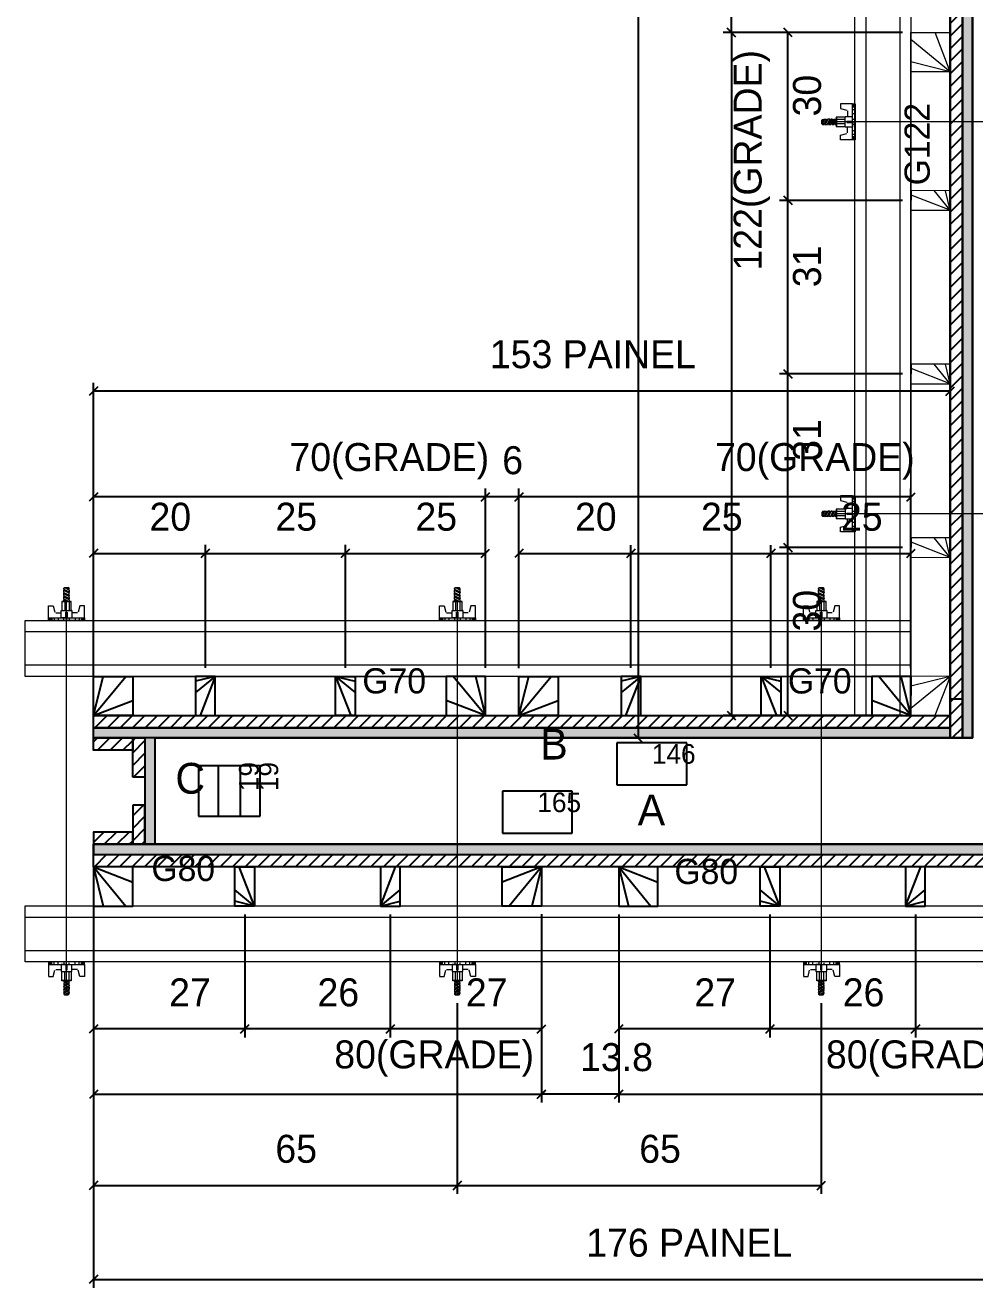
# Model space of a CAD drawing. Header units: metres. Extents: x 3966 to 8034, y 3880 to 4612.
# Drawn here: x 3965.6 to 4304.7, y 3880.3 to 4331.3 of the extents above; entities that cross this region are included whole.
import ezdxf

# ---------------------------------------------------------------- set-up
doc = ezdxf.new("R2010")
doc.units = ezdxf.units.M
for name, color, linetype in [('CHAPA', 7, 'Continuous'), ('CONCRETO', 7, 'Continuous'), ('COTA', 7, 'Continuous'), ('Hachura', 7, 'Continuous'), ('Madeira', 7, 'Continuous'), ('MEIO_PONT', 7, 'Continuous'), ('Perfil Metálico', 7, 'Continuous'), ('SARRAFO', 7, 'Continuous'), ('TEXTO_GERAL', 7, 'Continuous')]:
    doc.layers.add(name, color=color, linetype=linetype)

msp = doc.modelspace()

# ---------------------------------------------------------------- hatches: boundary and pattern name
at = {"layer": 'Hachura'}
h = msp.add_hatch(dxfattribs=at)
h.set_pattern_fill('ANSI31')
h.paths.add_polyline_path([(4295.94, 4496.66), (4300.34, 4496.66), (4300.34, 4076.66), (4295.94, 4076.66), (4295.94, 4496.66)])
h = msp.add_hatch(color=7, dxfattribs=at)
h.dxf.hatch_style = 1
h.paths.add_polyline_path([(4300.34, 4496.66), (4303.94, 4496.66), (4303.94, 4076.66), (4300.34, 4076.66), (4300.34, 4496.66)])
h = msp.add_hatch(dxfattribs=at)
h.set_pattern_fill('ANSI31')
h.paths.add_polyline_path([(4295.94, 4080.26), (4295.94, 4084.66), (3989.94, 4084.66), (3989.94, 4080.26), (4295.94, 4080.26)])
h = msp.add_hatch(color=7, dxfattribs=at)
h.dxf.hatch_style = 1
h.paths.add_polyline_path([(4295.94, 4076.66), (3989.94, 4076.66), (3989.94, 4080.26), (4295.94, 4080.26), (4295.94, 4076.66)])
h = msp.add_hatch(dxfattribs=at)
h.set_pattern_fill('ANSI31')
h.paths.add_polyline_path([(4003.94, 4072.26), (4003.94, 4076.66), (3989.94, 4076.66), (3989.94, 4072.26), (4003.94, 4072.26)])
h = msp.add_hatch(dxfattribs=at)
h.set_pattern_fill('ANSI31')
h.paths.add_polyline_path([(4008.34, 4076.66), (4003.94, 4076.66), (4003.94, 4062.66), (4008.34, 4062.66), (4008.34, 4076.66)])
h = msp.add_hatch(color=7, dxfattribs=at)
h.dxf.hatch_style = 1
h.paths.add_polyline_path([(4008.34, 4038.66), (4011.94, 4038.66), (4011.94, 4076.66), (4008.34, 4076.66), (4008.34, 4038.66)])
h = msp.add_hatch(dxfattribs=at)
h.set_pattern_fill('ANSI31')
h.paths.add_polyline_path([(4008.34, 4038.66), (4003.94, 4038.66), (4003.94, 4052.66), (4008.34, 4052.66), (4008.34, 4038.66)])
h = msp.add_hatch(dxfattribs=at)
h.set_pattern_fill('ANSI31')
h.paths.add_polyline_path([(4003.94, 4043.06), (4003.94, 4038.66), (3989.94, 4038.66), (3989.94, 4043.06), (4003.94, 4043.06)])
h = msp.add_hatch(color=7, dxfattribs=at)
h.dxf.hatch_style = 1
h.paths.add_polyline_path([(4341.94, 4038.66), (3989.94, 4038.66), (3989.94, 4035.06), (4341.94, 4035.06), (4341.94, 4038.66)])
h = msp.add_hatch(dxfattribs=at)
h.set_pattern_fill('ANSI31')
h.paths.add_polyline_path([(4341.94, 4035.06), (4341.94, 4030.66), (3989.94, 4030.66), (3989.94, 4035.06), (4341.94, 4035.06)])

# ---------------------------------------------------------------- linework, layer by layer
at = {"layer": 'CHAPA', "color": 1, "lineweight": 25}
for points in [[(4303.94, 4496.66), (4303.94, 4076.66), (4300.34, 4076.66), (4300.34, 4496.66)], [(4295.94, 4076.66), (3989.94, 4076.66), (3989.94, 4080.26), (4295.94, 4080.26)], [(4008.34, 4038.66), (4011.94, 4038.66), (4011.94, 4076.66), (4008.34, 4076.66)], [(4341.94, 4038.66), (3989.94, 4038.66), (3989.94, 4035.06), (4341.94, 4035.06)]]:
    msp.add_lwpolyline(points, close=True, dxfattribs=at)
at = {"layer": 'CONCRETO', "color": 2, "lineweight": 25}
msp.add_lwpolyline([(4011.94, 4038.66), (4011.94, 4076.66), (4303.94, 4076.66), (4303.94, 4474.66), (4341.94, 4474.66), (4341.94, 4038.66)], close=True, dxfattribs=at)
at = {"layer": 'COTA', "color": 241, "lineweight": 25}
for p, q in [((4184.46, 4496.66), (4184.46, 4076.66)), ((4217.81, 4328.67), (4217.81, 4336.68)), ((4278.96, 4328.67), (4214.81, 4328.67)), ((4278.94, 4328.67), (4214.81, 4328.67)), ((4217.81, 4328.67), (4217.81, 4084.68)), ((4278.94, 4328.67), (4235.01, 4328.67)), ((4238.01, 4268.68), (4238.01, 4328.67)), ((4278.94, 4268.68), (4235.01, 4268.68)), ((4278.94, 4268.68), (4235.01, 4268.68)), ((4238.01, 4206.68), (4238.01, 4268.68)), ((3989.94, 4079.66), (3989.94, 4203.53)), ((4278.94, 4206.68), (4235.01, 4206.68)), ((4278.94, 4206.68), (4235.01, 4206.68)), ((4238.01, 4144.68), (4238.01, 4206.68)), ((4295.94, 4079.66), (4295.94, 4203.53)), ((4295.94, 4200.53), (3989.94, 4200.53)), ((3989.94, 4101.63), (3989.94, 4165.78)), ((4129.94, 4162.78), (3989.94, 4162.78)), ((4129.94, 4101.66), (4129.94, 4165.78)), ((4129.94, 4101.66), (4129.94, 4165.77)), ((4141.93, 4162.77), (4129.94, 4162.77)), ((4141.93, 4101.62), (4141.93, 4165.77)), ((4141.93, 4101.65), (4141.93, 4165.77)), ((4281.93, 4162.77), (4141.93, 4162.77)), ((4281.93, 4101.64), (4281.93, 4165.77)), ((3989.94, 4101.66), (3989.94, 4145.59)), ((4029.94, 4101.66), (4029.94, 4145.59)), ((4029.94, 4101.66), (4029.94, 4145.59)), ((4079.94, 4101.66), (4079.94, 4145.59)), ((4079.94, 4101.66), (4079.94, 4145.59)), ((4129.94, 4101.66), (4129.94, 4145.59)), ((4141.93, 4101.65), (4141.93, 4145.57)), ((4181.93, 4101.65), (4181.93, 4145.57)), ((4181.93, 4101.65), (4181.93, 4145.57)), ((4231.93, 4101.65), (4231.93, 4145.57)), ((4231.93, 4101.65), (4231.93, 4145.57)), ((4278.94, 4144.68), (4235.01, 4144.68)), ((4278.94, 4144.68), (4235.01, 4144.68)), ((4238.01, 4084.68), (4238.01, 4144.68)), ((4281.93, 4101.64), (4281.93, 4145.57)), ((3989.94, 4142.59), (4029.94, 4142.59)), ((4029.94, 4142.59), (4079.94, 4142.59)), ((4079.94, 4142.59), (4129.94, 4142.59)), ((4141.93, 4142.57), (4181.93, 4142.57)), ((4181.93, 4142.57), (4231.93, 4142.57)), ((4231.93, 4142.57), (4281.93, 4142.57)), ((4278.93, 4084.68), (4214.81, 4084.68)), ((4278.93, 4084.68), (4235.01, 4084.68)), ((4292.94, 4076.66), (4181.46, 4076.66)), ((3989.94, 4027.62), (3989.94, 3880.26)), ((3989.94, 4027.62), (3989.94, 3913.79)), ((3989.96, 4013.62), (3989.96, 3969.69)), ((3989.97, 4013.62), (3989.97, 3946.39)), ((4043.96, 4013.62), (4043.96, 3969.69)), ((4043.96, 4013.62), (4043.96, 3969.69)), ((4095.96, 4013.62), (4095.96, 3969.69)), ((4095.96, 4013.62), (4095.96, 3969.69)), ((4149.94, 4013.66), (4149.94, 3946.39)), ((4149.96, 4013.62), (4149.96, 3969.69)), ((4149.96, 4013.62), (4149.96, 3946.39)), ((4177.54, 4013.62), (4177.54, 3946.39)), ((4177.56, 4013.62), (4177.56, 3969.69)), ((4177.57, 4013.62), (4177.57, 3946.39)), ((4231.56, 4013.62), (4231.56, 3969.69)), ((4231.56, 4013.62), (4231.56, 3969.69)), ((4283.56, 4013.62), (4283.56, 3969.69)), ((4283.56, 4013.62), (4283.56, 3969.69)), ((4119.88, 3981.86), (4119.88, 3913.79)), ((4119.88, 3981.86), (4119.88, 3913.79)), ((4249.88, 3981.86), (4249.88, 3913.79)), ((4043.96, 3972.69), (3989.96, 3972.69)), ((4095.96, 3972.69), (4043.96, 3972.69)), ((4149.96, 3972.69), (4095.96, 3972.69)), ((4231.56, 3972.69), (4177.56, 3972.69)), ((4283.56, 3972.69), (4231.56, 3972.69)), ((4337.56, 3972.69), (4283.56, 3972.69)), ((3989.97, 3949.39), (4149.96, 3949.39)), ((4177.54, 3949.39), (4149.94, 3949.39)), ((4177.57, 3949.39), (4337.56, 3949.39)), ((3989.94, 3916.79), (4119.88, 3916.79)), ((4119.88, 3916.79), (4249.88, 3916.79)), ((3989.94, 3883.26), (4341.94, 3883.26))]:
    msp.add_line(p, q, dxfattribs=at)
at = {"layer": 'COTA', "color": 0, "lineweight": 25}
for p, q in [((4219.31, 4327.17), (4216.31, 4330.17)), ((4216.31, 4330.17), (4219.31, 4327.17)), ((4239.51, 4327.17), (4236.51, 4330.17)), ((4239.51, 4267.18), (4236.51, 4270.18)), ((4236.51, 4270.18), (4239.51, 4267.18)), ((4239.51, 4205.18), (4236.51, 4208.18)), ((4236.51, 4208.18), (4239.51, 4205.18)), ((3991.44, 4202.03), (3988.44, 4199.03)), ((4294.44, 4199.03), (4297.44, 4202.03)), ((3991.44, 4164.28), (3988.44, 4161.28)), ((4128.44, 4161.28), (4131.44, 4164.28)), ((4131.44, 4164.27), (4128.44, 4161.27)), ((4143.43, 4164.27), (4140.43, 4161.27)), ((4140.43, 4161.27), (4143.43, 4164.27)), ((4280.43, 4161.27), (4283.43, 4164.27)), ((4239.51, 4143.18), (4236.51, 4146.18)), ((4236.51, 4146.18), (4239.51, 4143.18)), ((3991.44, 4144.09), (3988.44, 4141.09)), ((4028.44, 4141.09), (4031.44, 4144.09)), ((4031.44, 4144.09), (4028.44, 4141.09)), ((4078.44, 4141.09), (4081.44, 4144.09)), ((4081.44, 4144.09), (4078.44, 4141.09)), ((4128.44, 4141.09), (4131.44, 4144.09)), ((4143.43, 4144.07), (4140.43, 4141.07)), ((4180.43, 4141.07), (4183.43, 4144.07)), ((4183.43, 4144.07), (4180.43, 4141.07)), ((4230.43, 4141.07), (4233.43, 4144.07)), ((4233.43, 4144.07), (4230.43, 4141.07)), ((4280.43, 4141.07), (4283.43, 4144.07)), ((4216.31, 4086.18), (4219.31, 4083.18)), ((4236.51, 4086.18), (4239.51, 4083.18)), ((4182.96, 4078.16), (4185.96, 4075.16)), ((3991.46, 3974.19), (3988.46, 3971.19)), ((4045.46, 3974.19), (4042.46, 3971.19)), ((4042.46, 3971.19), (4045.46, 3974.19)), ((4097.46, 3974.19), (4094.46, 3971.19)), ((4094.46, 3971.19), (4097.46, 3974.19)), ((4148.46, 3971.19), (4151.46, 3974.19)), ((4179.06, 3974.19), (4176.06, 3971.19)), ((4233.06, 3974.19), (4230.06, 3971.19)), ((4230.06, 3971.19), (4233.06, 3974.19)), ((4285.06, 3974.19), (4282.06, 3971.19)), ((4282.06, 3971.19), (4285.06, 3974.19)), ((3991.47, 3950.89), (3988.47, 3947.89)), ((4151.44, 3950.89), (4148.44, 3947.89)), ((4148.46, 3947.89), (4151.46, 3950.89)), ((4176.04, 3947.89), (4179.04, 3950.89)), ((4179.07, 3950.89), (4176.07, 3947.89)), ((3991.44, 3918.29), (3988.44, 3915.29)), ((4118.38, 3915.29), (4121.38, 3918.29)), ((4121.38, 3918.29), (4118.38, 3915.29)), ((4248.38, 3915.29), (4251.38, 3918.29)), ((3991.44, 3884.76), (3988.44, 3881.76))]:
    msp.add_line(p, q, dxfattribs=at)
at = {"layer": 'COTA', "color": 180, "lineweight": 25}
for p, q in [((4201.9, 4074.96), (4176.9, 4074.96)), ((4176.9, 4074.96), (4176.9, 4059.96)), ((4201.9, 4059.96), (4201.9, 4074.96)), ((4042.43, 4066.66), (4027.43, 4066.66)), ((4027.43, 4066.66), (4027.43, 4048.66)), ((4049.43, 4066.66), (4034.43, 4066.66)), ((4034.43, 4066.66), (4034.43, 4048.66)), ((4042.43, 4048.66), (4042.43, 4066.66)), ((4049.43, 4048.66), (4049.43, 4066.66)), ((4176.9, 4059.96), (4201.9, 4059.96)), ((4160.98, 4057.66), (4135.98, 4057.66)), ((4135.98, 4057.66), (4135.98, 4042.66)), ((4160.98, 4042.66), (4160.98, 4057.66)), ((4027.43, 4048.66), (4042.43, 4048.66)), ((4034.43, 4048.66), (4049.43, 4048.66)), ((4135.98, 4042.66), (4160.98, 4042.66))]:
    msp.add_line(p, q, dxfattribs=at)
at = {"layer": 'Hachura', "color": 0, "lineweight": 9}
for p, q in [((4261.05, 4303.2), (4256.79, 4303.2)), ((4256.79, 4303.2), (4256.79, 4301.53)), ((4261.03, 4303.07), (4261.96, 4303.07)), ((4261.03, 4302.85), (4261.96, 4302.85)), ((4261.03, 4302.52), (4261.96, 4302.52)), ((4261.05, 4290.3), (4261.05, 4303.2)), ((4261.05, 4303.2), (4261.95, 4303.2)), ((4261.95, 4303.2), (4261.95, 4290.31)), ((4255.24, 4298.43), (4255.24, 4295.08)), ((4258.47, 4298.43), (4255.24, 4298.43)), ((4255.31, 4298.43), (4255.31, 4295.08)), ((4256.79, 4301.53), (4259, 4300.94)), ((4258.47, 4294.82), (4258.47, 4298.69)), ((4258.47, 4298.69), (4261.05, 4298.69)), ((4258.47, 4298.69), (4258.47, 4298.43)), ((4258.47, 4298.69), (4258.47, 4298.43)), ((4259.24, 4300.63), (4259.24, 4298.68)), ((4261.03, 4302.05), (4261.96, 4302.05)), ((4261.03, 4301.21), (4261.96, 4301.21)), ((4261.03, 4299.78), (4261.95, 4299.78)), ((4261.95, 4302.25), (4261.95, 4294.44)), ((4250.47, 4297.65), (4250.15, 4297.33)), ((4250.15, 4296.04), (4250.15, 4297.33)), ((4250.47, 4295.72), (4250.15, 4296.04)), ((4250.47, 4297.14), (4250.81, 4297.81)), ((4251.04, 4297.76), (4250.47, 4296.62)), ((4250.47, 4297.4), (4250.6, 4297.66)), ((4251.12, 4297.66), (4250.47, 4296.37)), ((4250.47, 4297.65), (4250.47, 4295.72)), ((4250.79, 4295.72), (4250.47, 4295.72)), ((4250.79, 4295.72), (4251.76, 4297.66)), ((4250.79, 4295.72), (4251.76, 4297.66)), ((4250.89, 4295.65), (4251.97, 4297.81)), ((4251.12, 4297.66), (4251.76, 4297.66)), ((4252.2, 4297.76), (4251.13, 4295.62)), ((4252.28, 4297.66), (4251.31, 4295.72)), ((4251.95, 4295.72), (4251.31, 4295.72)), ((4251.95, 4295.72), (4252.92, 4297.66)), ((4252.05, 4295.65), (4253.13, 4297.81)), ((4252.92, 4297.66), (4252.28, 4297.66)), ((4253.36, 4297.76), (4252.29, 4295.62)), ((4253.44, 4297.66), (4252.47, 4295.72)), ((4253.12, 4295.72), (4252.47, 4295.72)), ((4252.68, 4295.72), (4252.47, 4295.72)), ((4253.12, 4295.72), (4254.08, 4297.66)), ((4253.21, 4295.65), (4254.29, 4297.81)), ((4253.65, 4297.66), (4253.44, 4297.66)), ((4254.52, 4297.76), (4253.45, 4295.62)), ((4254.6, 4297.66), (4253.63, 4295.72)), ((4254.28, 4295.72), (4253.63, 4295.72)), ((4253.65, 4297.66), (4254.08, 4297.66)), ((4254.28, 4295.72), (4255.24, 4297.66)), ((4254.6, 4297.66), (4255.24, 4297.66)), ((4255.24, 4296.88), (4254.61, 4295.62)), ((4255.24, 4296.62), (4254.79, 4295.72)), ((4255.24, 4295.72), (4254.79, 4295.72)), ((4255.24, 4297.66), (4258.47, 4297.66)), ((4255.24, 4296.11), (4258.47, 4296.11)), ((4255.24, 4295.08), (4258.47, 4295.08)), ((4261.05, 4294.82), (4258.47, 4294.82)), ((4259.05, 4296.96), (4261.05, 4296.96)), ((4261.05, 4296.44), (4259.05, 4296.44)), ((4259.24, 4292.87), (4259.24, 4294.82)), ((4261.03, 4293.71), (4261.96, 4293.71)), ((4261.05, 4296.75), (4261.05, 4294.82)), ((4261.05, 4296.75), (4261.95, 4296.75)), ((4261.05, 4295.46), (4261.05, 4296.11)), ((4261.05, 4290.3), (4261.05, 4295.46)), ((4261.37, 4295.79), (4261.16, 4295.79)), ((4261.17, 4297.73), (4261.61, 4297.73)), ((4261.8, 4295.79), (4261.37, 4295.79)), ((4256.79, 4291.98), (4259, 4292.56)), ((4256.79, 4290.3), (4256.79, 4291.98)), ((4261.95, 4290.31), (4256.81, 4290.31)), ((4261.03, 4292.3), (4261.96, 4292.3)), ((4261.03, 4291.46), (4261.96, 4291.46)), ((4261.03, 4290.99), (4261.96, 4290.99)), ((4261.03, 4290.66), (4261.96, 4290.66)), ((4261.03, 4290.45), (4261.96, 4290.45)), ((4261.07, 4163.2), (4256.82, 4163.2)), ((4256.82, 4163.2), (4256.82, 4161.53)), ((4261.06, 4163.07), (4261.98, 4163.07)), ((4261.06, 4162.85), (4261.98, 4162.85)), ((4261.07, 4150.3), (4261.07, 4163.2)), ((4261.07, 4163.2), (4261.98, 4163.2)), ((4261.98, 4163.2), (4261.98, 4150.31)), ((4255.27, 4158.43), (4255.27, 4155.08)), ((4258.5, 4158.43), (4255.27, 4158.43)), ((4255.34, 4158.43), (4255.34, 4155.08)), ((4256.82, 4161.53), (4259.03, 4160.94)), ((4258.5, 4154.82), (4258.5, 4158.69)), ((4258.5, 4158.69), (4261.07, 4158.69)), ((4258.5, 4158.69), (4258.5, 4158.43)), ((4258.5, 4158.69), (4258.5, 4158.43)), ((4259.27, 4160.63), (4259.27, 4158.68)), ((4261.06, 4162.52), (4261.98, 4162.52)), ((4261.06, 4162.05), (4261.98, 4162.05)), ((4261.06, 4161.21), (4261.98, 4161.21)), ((4261.06, 4159.78), (4261.98, 4159.78)), ((4261.98, 4162.25), (4261.98, 4154.44)), ((4250.5, 4157.65), (4250.18, 4157.33)), ((4250.18, 4156.04), (4250.18, 4157.33)), ((4250.5, 4155.72), (4250.18, 4156.04)), ((4250.5, 4157.14), (4250.84, 4157.81)), ((4251.06, 4157.76), (4250.5, 4156.62)), ((4250.5, 4157.4), (4250.63, 4157.66)), ((4251.14, 4157.66), (4250.5, 4156.37)), ((4250.5, 4157.65), (4250.5, 4155.72)), ((4250.82, 4155.72), (4250.5, 4155.72)), ((4250.82, 4155.72), (4251.79, 4157.66)), ((4250.82, 4155.72), (4251.79, 4157.66)), ((4250.91, 4155.65), (4252, 4157.81)), ((4251.14, 4157.66), (4251.79, 4157.66)), ((4252.22, 4157.76), (4251.15, 4155.62)), ((4252.3, 4157.66), (4251.34, 4155.72)), ((4251.98, 4155.72), (4251.34, 4155.72)), ((4251.98, 4155.72), (4252.95, 4157.66)), ((4252.07, 4155.65), (4253.16, 4157.81)), ((4252.95, 4157.66), (4252.3, 4157.66)), ((4253.39, 4157.76), (4252.32, 4155.62)), ((4253.46, 4157.66), (4252.5, 4155.72)), ((4253.14, 4155.72), (4252.5, 4155.72)), ((4252.71, 4155.72), (4252.5, 4155.72)), ((4253.14, 4155.72), (4254.11, 4157.66)), ((4253.23, 4155.65), (4254.32, 4157.81)), ((4253.68, 4157.66), (4253.46, 4157.66)), ((4254.55, 4157.76), (4253.48, 4155.62)), ((4254.63, 4157.66), (4253.66, 4155.72)), ((4254.3, 4155.72), (4253.66, 4155.72)), ((4253.68, 4157.66), (4254.11, 4157.66)), ((4254.3, 4155.72), (4255.27, 4157.66)), ((4254.63, 4157.66), (4255.27, 4157.66)), ((4255.27, 4156.88), (4254.64, 4155.62)), ((4255.27, 4156.62), (4254.82, 4155.72)), ((4255.27, 4155.72), (4254.82, 4155.72)), ((4255.27, 4157.66), (4258.5, 4157.66)), ((4255.27, 4156.11), (4258.5, 4156.11)), ((4255.27, 4155.08), (4258.5, 4155.08)), ((4261.07, 4154.82), (4258.5, 4154.82)), ((4259.08, 4156.96), (4261.07, 4156.96)), ((4261.07, 4156.44), (4259.08, 4156.44)), ((4259.27, 4152.87), (4259.27, 4154.82)), ((4261.06, 4153.71), (4261.98, 4153.71)), ((4261.07, 4156.75), (4261.07, 4154.82)), ((4261.07, 4156.75), (4261.98, 4156.75)), ((4261.07, 4155.46), (4261.07, 4156.11)), ((4261.07, 4150.3), (4261.07, 4155.46)), ((4261.39, 4155.79), (4261.18, 4155.79)), ((4261.2, 4157.73), (4261.63, 4157.73)), ((4261.83, 4155.79), (4261.39, 4155.79)), ((4256.82, 4151.98), (4259.03, 4152.56)), ((4256.82, 4150.3), (4256.82, 4151.98)), ((4261.98, 4150.31), (4256.84, 4150.31)), ((4261.06, 4152.3), (4261.98, 4152.3)), ((4261.06, 4151.46), (4261.98, 4151.46)), ((4261.06, 4150.99), (4261.98, 4150.99)), ((4261.06, 4150.66), (4261.98, 4150.66)), ((4261.06, 4150.45), (4261.98, 4150.45)), ((3981.34, 4128.41), (3979.2, 4129.49)), ((3981.34, 4127.25), (3979.2, 4128.32)), ((3981.34, 4126.09), (3979.2, 4127.16)), ((3979.24, 4129.73), (3981.4, 4128.64)), ((3979.24, 4128.57), (3981.4, 4127.48)), ((3979.24, 4127.4), (3981.4, 4126.32)), ((3979.31, 4130.14), (3979.63, 4130.46)), ((3979.31, 4129.82), (3979.31, 4130.14)), ((3981.24, 4130.14), (3979.31, 4130.14)), ((3979.31, 4129.82), (3981.24, 4128.85)), ((3979.31, 4129.82), (3981.24, 4128.85)), ((3979.31, 4128.66), (3979.31, 4129.3)), ((3981.24, 4128.34), (3979.31, 4129.3)), ((3979.31, 4128.66), (3981.24, 4127.69)), ((3979.31, 4127.5), (3979.31, 4128.14)), ((3981.24, 4127.17), (3979.31, 4128.14)), ((3979.31, 4127.93), (3979.31, 4128.14)), ((3979.31, 4127.5), (3981.24, 4126.53)), ((3979.31, 4126.34), (3979.31, 4126.98)), ((3981.24, 4126.01), (3979.31, 4126.98)), ((3979.63, 4130.46), (3980.92, 4130.46)), ((3981.24, 4129.5), (3979.95, 4130.14)), ((3981.34, 4129.58), (3980.21, 4130.14)), ((3980.73, 4130.14), (3981.4, 4129.8)), ((3981.24, 4130.14), (3980.92, 4130.46)), ((3980.98, 4130.14), (3981.24, 4130.01)), ((3981.24, 4129.5), (3981.24, 4128.85)), ((3981.24, 4127.69), (3981.24, 4128.34)), ((3981.24, 4126.96), (3981.24, 4127.17)), ((3981.24, 4126.96), (3981.24, 4126.53)), ((4120.94, 4128.41), (4118.8, 4129.49)), ((4120.94, 4127.25), (4118.8, 4128.32)), ((4120.94, 4126.09), (4118.8, 4127.16)), ((4118.83, 4129.73), (4121, 4128.64)), ((4118.83, 4128.57), (4121, 4127.48)), ((4118.83, 4127.4), (4121, 4126.32)), ((4118.91, 4130.14), (4119.23, 4130.46)), ((4118.91, 4129.82), (4118.91, 4130.14)), ((4120.84, 4130.14), (4118.91, 4130.14)), ((4118.91, 4129.82), (4120.84, 4128.85)), ((4118.91, 4129.82), (4120.84, 4128.85)), ((4118.91, 4128.66), (4118.91, 4129.3)), ((4120.84, 4128.34), (4118.91, 4129.3)), ((4118.91, 4128.66), (4120.84, 4127.69)), ((4118.91, 4127.5), (4118.91, 4128.14)), ((4120.84, 4127.17), (4118.91, 4128.14)), ((4118.91, 4127.93), (4118.91, 4128.14)), ((4118.91, 4127.5), (4120.84, 4126.53)), ((4118.91, 4126.34), (4118.91, 4126.98)), ((4120.84, 4126.01), (4118.91, 4126.98)), ((4119.23, 4130.46), (4120.52, 4130.46)), ((4120.84, 4129.5), (4119.55, 4130.14)), ((4120.94, 4129.58), (4119.81, 4130.14)), ((4120.33, 4130.14), (4121, 4129.8)), ((4120.84, 4130.14), (4120.52, 4130.46)), ((4120.58, 4130.14), (4120.84, 4130.01)), ((4120.84, 4129.5), (4120.84, 4128.85)), ((4120.84, 4127.69), (4120.84, 4128.34)), ((4120.84, 4126.96), (4120.84, 4127.17)), ((4120.84, 4126.96), (4120.84, 4126.53)), ((4250.94, 4128.41), (4248.8, 4129.49)), ((4250.94, 4127.25), (4248.8, 4128.32)), ((4250.94, 4126.09), (4248.8, 4127.16)), ((4248.83, 4129.73), (4251, 4128.64)), ((4248.83, 4128.57), (4251, 4127.48)), ((4248.83, 4127.4), (4251, 4126.32)), ((4248.91, 4130.14), (4249.23, 4130.46)), ((4248.91, 4129.82), (4248.91, 4130.14)), ((4250.84, 4130.14), (4248.91, 4130.14)), ((4248.91, 4129.82), (4250.84, 4128.85)), ((4248.91, 4129.82), (4250.84, 4128.85)), ((4248.91, 4128.66), (4248.91, 4129.3)), ((4250.84, 4128.34), (4248.91, 4129.3)), ((4248.91, 4128.66), (4250.84, 4127.69)), ((4248.91, 4127.5), (4248.91, 4128.14)), ((4250.84, 4127.17), (4248.91, 4128.14)), ((4248.91, 4127.93), (4248.91, 4128.14)), ((4248.91, 4127.5), (4250.84, 4126.53)), ((4248.91, 4126.34), (4248.91, 4126.98)), ((4250.84, 4126.01), (4248.91, 4126.98)), ((4249.23, 4130.46), (4250.52, 4130.46)), ((4250.84, 4129.5), (4249.55, 4130.14)), ((4250.94, 4129.58), (4249.81, 4130.14)), ((4250.33, 4130.14), (4251, 4129.8)), ((4250.84, 4130.14), (4250.52, 4130.46)), ((4250.58, 4130.14), (4250.84, 4130.01)), ((4250.84, 4129.5), (4250.84, 4128.85)), ((4250.84, 4127.69), (4250.84, 4128.34)), ((4250.84, 4126.96), (4250.84, 4127.17)), ((4250.84, 4126.96), (4250.84, 4126.53)), ((3973.89, 4123.82), (3975.57, 4123.82)), ((3973.89, 4118.66), (3973.89, 4123.8)), ((3975.57, 4123.82), (3976.15, 4121.61)), ((3978.41, 4122.14), (3982.27, 4122.14)), ((3978.41, 4119.56), (3978.41, 4122.14)), ((3982.02, 4125.37), (3978.66, 4125.37)), ((3978.66, 4125.37), (3978.66, 4122.14)), ((3982.02, 4125.3), (3978.66, 4125.3)), ((3980.47, 4125.37), (3979.2, 4126)), ((3979.31, 4126.34), (3981.24, 4125.37)), ((3980.21, 4125.37), (3979.31, 4125.82)), ((3979.31, 4125.37), (3979.31, 4125.82)), ((3979.69, 4125.37), (3979.69, 4122.14)), ((3981.24, 4126.01), (3981.24, 4125.37)), ((3981.24, 4125.37), (3981.24, 4122.14)), ((3982.02, 4122.14), (3982.02, 4125.37)), ((3982.27, 4122.14), (3982.02, 4122.14)), ((3982.27, 4122.14), (3982.02, 4122.14)), ((3982.27, 4122.14), (3982.27, 4119.56)), ((3985.11, 4123.82), (3984.53, 4121.61)), ((3986.79, 4123.82), (3985.11, 4123.82)), ((3986.79, 4119.56), (3986.79, 4123.82)), ((4113.49, 4123.82), (4115.17, 4123.82)), ((4113.49, 4118.66), (4113.49, 4123.8)), ((4115.17, 4123.82), (4115.75, 4121.61)), ((4118, 4122.14), (4121.87, 4122.14)), ((4118, 4119.56), (4118, 4122.14)), ((4121.62, 4125.37), (4118.26, 4125.37)), ((4118.26, 4125.37), (4118.26, 4122.14)), ((4121.62, 4125.3), (4118.26, 4125.3)), ((4120.07, 4125.37), (4118.8, 4126)), ((4118.91, 4126.34), (4120.84, 4125.37)), ((4119.81, 4125.37), (4118.91, 4125.82)), ((4118.91, 4125.37), (4118.91, 4125.82)), ((4119.29, 4125.37), (4119.29, 4122.14)), ((4120.84, 4126.01), (4120.84, 4125.37)), ((4120.84, 4125.37), (4120.84, 4122.14)), ((4121.62, 4122.14), (4121.62, 4125.37)), ((4121.87, 4122.14), (4121.62, 4122.14)), ((4121.87, 4122.14), (4121.62, 4122.14)), ((4121.87, 4122.14), (4121.87, 4119.56)), ((4124.71, 4123.82), (4124.13, 4121.61)), ((4126.39, 4123.82), (4124.71, 4123.82)), ((4126.39, 4119.56), (4126.39, 4123.82)), ((4243.49, 4123.82), (4245.17, 4123.82)), ((4243.49, 4118.66), (4243.49, 4123.8)), ((4245.17, 4123.82), (4245.75, 4121.61)), ((4248, 4122.14), (4251.87, 4122.14)), ((4248, 4119.56), (4248, 4122.14)), ((4251.62, 4125.37), (4248.26, 4125.37)), ((4248.26, 4125.37), (4248.26, 4122.14)), ((4251.62, 4125.3), (4248.26, 4125.3)), ((4250.07, 4125.37), (4248.8, 4126)), ((4248.91, 4126.34), (4250.84, 4125.37)), ((4249.81, 4125.37), (4248.91, 4125.82)), ((4248.91, 4125.37), (4248.91, 4125.82)), ((4249.29, 4125.37), (4249.29, 4122.14)), ((4250.84, 4126.01), (4250.84, 4125.37)), ((4250.84, 4125.37), (4250.84, 4122.14)), ((4251.62, 4122.14), (4251.62, 4125.37)), ((4251.87, 4122.14), (4251.62, 4122.14)), ((4251.87, 4122.14), (4251.62, 4122.14)), ((4251.87, 4122.14), (4251.87, 4119.56)), ((4254.71, 4123.82), (4254.13, 4121.61)), ((4256.39, 4123.82), (4254.71, 4123.82)), ((4256.39, 4119.56), (4256.39, 4123.82)), ((3973.89, 4119.56), (3986.79, 4119.56)), ((3973.89, 4119.56), (3979.05, 4119.56)), ((3986.79, 4118.66), (3973.89, 4118.66)), ((3974.03, 4119.58), (3974.03, 4118.66)), ((3974.24, 4119.58), (3974.24, 4118.66)), ((3974.58, 4119.58), (3974.58, 4118.66)), ((3975.04, 4119.58), (3975.04, 4118.66)), ((3975.88, 4119.58), (3975.88, 4118.66)), ((3976.46, 4121.37), (3978.41, 4121.37)), ((3977.3, 4119.58), (3977.3, 4118.66)), ((3985.84, 4118.66), (3978.02, 4118.66)), ((3980.34, 4119.56), (3978.41, 4119.56)), ((3979.05, 4119.56), (3979.69, 4119.56)), ((3979.38, 4119.25), (3979.38, 4119.46)), ((3979.38, 4118.81), (3979.38, 4119.25)), ((3980.03, 4119.56), (3980.03, 4121.56)), ((3980.33, 4119.56), (3980.33, 4118.66)), ((3980.54, 4121.56), (3980.54, 4119.56)), ((3981.31, 4119.44), (3981.31, 4119.01)), ((3984.22, 4121.37), (3982.27, 4121.37)), ((3983.37, 4119.58), (3983.37, 4118.66)), ((3984.8, 4119.58), (3984.8, 4118.66)), ((3985.64, 4119.58), (3985.64, 4118.66)), ((3986.1, 4119.58), (3986.1, 4118.66)), ((3986.44, 4119.58), (3986.44, 4118.66)), ((3986.65, 4119.58), (3986.65, 4118.66)), ((3986.79, 4119.56), (3986.79, 4118.66)), ((4113.49, 4119.56), (4126.39, 4119.56)), ((4113.49, 4119.56), (4118.65, 4119.56)), ((4126.39, 4118.66), (4113.49, 4118.66)), ((4113.63, 4119.58), (4113.63, 4118.66)), ((4113.84, 4119.58), (4113.84, 4118.66)), ((4114.18, 4119.58), (4114.18, 4118.66)), ((4114.64, 4119.58), (4114.64, 4118.66)), ((4115.48, 4119.58), (4115.48, 4118.66)), ((4116.06, 4121.37), (4118, 4121.37)), ((4116.9, 4119.58), (4116.9, 4118.66)), ((4125.44, 4118.66), (4117.62, 4118.66)), ((4119.94, 4119.56), (4118, 4119.56)), ((4118.65, 4119.56), (4119.29, 4119.56)), ((4118.98, 4119.25), (4118.98, 4119.46)), ((4118.98, 4118.81), (4118.98, 4119.25)), ((4119.63, 4119.56), (4119.63, 4121.56)), ((4119.93, 4119.56), (4119.93, 4118.66)), ((4120.14, 4121.56), (4120.14, 4119.56)), ((4120.91, 4119.44), (4120.91, 4119.01)), ((4123.82, 4121.37), (4121.87, 4121.37)), ((4122.97, 4119.58), (4122.97, 4118.66)), ((4124.4, 4119.58), (4124.4, 4118.66)), ((4125.24, 4119.58), (4125.24, 4118.66)), ((4125.7, 4119.58), (4125.7, 4118.66)), ((4126.04, 4119.58), (4126.04, 4118.66)), ((4126.25, 4119.58), (4126.25, 4118.66)), ((4126.39, 4119.56), (4126.39, 4118.66)), ((4243.49, 4119.56), (4256.39, 4119.56)), ((4243.49, 4119.56), (4248.65, 4119.56)), ((4256.39, 4118.66), (4243.49, 4118.66)), ((4243.63, 4119.58), (4243.63, 4118.66)), ((4243.84, 4119.58), (4243.84, 4118.66)), ((4244.18, 4119.58), (4244.18, 4118.66)), ((4244.64, 4119.58), (4244.64, 4118.66)), ((4245.48, 4119.58), (4245.48, 4118.66)), ((4246.06, 4121.37), (4248, 4121.37)), ((4246.9, 4119.58), (4246.9, 4118.66)), ((4255.44, 4118.66), (4247.62, 4118.66)), ((4249.94, 4119.56), (4248, 4119.56)), ((4248.65, 4119.56), (4249.29, 4119.56)), ((4248.98, 4119.25), (4248.98, 4119.46)), ((4248.98, 4118.81), (4248.98, 4119.25)), ((4249.63, 4119.56), (4249.63, 4121.56)), ((4249.93, 4119.56), (4249.93, 4118.66)), ((4250.14, 4121.56), (4250.14, 4119.56)), ((4250.91, 4119.44), (4250.91, 4119.01)), ((4253.82, 4121.37), (4251.87, 4121.37)), ((4252.97, 4119.58), (4252.97, 4118.66)), ((4254.4, 4119.58), (4254.4, 4118.66)), ((4255.24, 4119.58), (4255.24, 4118.66)), ((4255.7, 4119.58), (4255.7, 4118.66)), ((4256.04, 4119.58), (4256.04, 4118.66)), ((4256.25, 4119.58), (4256.25, 4118.66)), ((4256.39, 4119.56), (4256.39, 4118.66)), ((3986.79, 3996.66), (3973.89, 3996.66)), ((3973.89, 3996.66), (3973.89, 3991.53)), ((3974.03, 3995.74), (3974.03, 3996.67)), ((3974.24, 3995.74), (3974.24, 3996.67)), ((3974.58, 3995.74), (3974.58, 3996.67)), ((3975.04, 3995.74), (3975.04, 3996.67)), ((3975.88, 3995.74), (3975.88, 3996.67)), ((3977.3, 3995.74), (3977.3, 3996.67)), ((3985.84, 3996.66), (3978.02, 3996.66)), ((3979.38, 3996.51), (3979.38, 3996.08)), ((3979.38, 3996.08), (3979.38, 3995.87)), ((3980.33, 3995.76), (3980.33, 3996.66)), ((3981.31, 3995.89), (3981.31, 3996.32)), ((3983.37, 3995.74), (3983.37, 3996.66)), ((3984.8, 3995.74), (3984.8, 3996.67)), ((3985.64, 3995.74), (3985.64, 3996.67)), ((3986.1, 3995.74), (3986.1, 3996.67)), ((3986.44, 3995.74), (3986.44, 3996.67)), ((3986.65, 3995.74), (3986.65, 3996.67)), ((3986.79, 3995.76), (3986.79, 3996.66)), ((4126.39, 3996.66), (4113.5, 3996.66)), ((4113.5, 3996.66), (4113.5, 3991.53)), ((4113.64, 3995.74), (4113.64, 3996.67)), ((4113.85, 3995.74), (4113.85, 3996.67)), ((4114.18, 3995.74), (4114.18, 3996.67)), ((4114.65, 3995.74), (4114.65, 3996.67)), ((4115.49, 3995.74), (4115.49, 3996.67)), ((4116.91, 3995.74), (4116.91, 3996.67)), ((4125.44, 3996.66), (4117.63, 3996.66)), ((4118.99, 3996.51), (4118.99, 3996.08)), ((4118.99, 3996.08), (4118.99, 3995.87)), ((4119.94, 3995.76), (4119.94, 3996.66)), ((4120.92, 3995.89), (4120.92, 3996.32)), ((4122.97, 3995.74), (4122.97, 3996.66)), ((4124.4, 3995.74), (4124.4, 3996.67)), ((4125.25, 3995.74), (4125.25, 3996.67)), ((4125.71, 3995.74), (4125.71, 3996.67)), ((4126.05, 3995.74), (4126.05, 3996.67)), ((4126.26, 3995.74), (4126.26, 3996.67)), ((4126.39, 3995.76), (4126.39, 3996.66)), ((4256.39, 3996.66), (4243.5, 3996.66)), ((4243.5, 3996.66), (4243.5, 3991.53)), ((4243.64, 3995.74), (4243.64, 3996.67)), ((4243.85, 3995.74), (4243.85, 3996.67)), ((4244.18, 3995.74), (4244.18, 3996.67)), ((4244.65, 3995.74), (4244.65, 3996.67)), ((4245.49, 3995.74), (4245.49, 3996.67)), ((4246.91, 3995.74), (4246.91, 3996.67)), ((4255.44, 3996.66), (4247.63, 3996.66)), ((4248.99, 3996.51), (4248.99, 3996.08)), ((4248.99, 3996.08), (4248.99, 3995.87)), ((4249.94, 3995.76), (4249.94, 3996.66)), ((4250.92, 3995.89), (4250.92, 3996.32)), ((4252.97, 3995.74), (4252.97, 3996.66)), ((4254.4, 3995.74), (4254.4, 3996.67)), ((4255.25, 3995.74), (4255.25, 3996.67)), ((4255.71, 3995.74), (4255.71, 3996.67)), ((4256.05, 3995.74), (4256.05, 3996.67)), ((4256.26, 3995.74), (4256.26, 3996.67)), ((4256.39, 3995.76), (4256.39, 3996.66)), ((3973.89, 3995.76), (3986.79, 3995.76)), ((3973.89, 3995.76), (3979.05, 3995.76)), ((3973.89, 3991.5), (3975.57, 3991.5)), ((3975.57, 3991.5), (3976.15, 3993.71)), ((3976.46, 3993.95), (3978.4, 3993.95)), ((3980.34, 3995.76), (3978.4, 3995.76)), ((3978.4, 3995.76), (3978.4, 3993.18)), ((3978.4, 3993.18), (3982.27, 3993.18)), ((3978.66, 3989.95), (3978.66, 3993.18)), ((3979.05, 3995.76), (3979.69, 3995.76)), ((3979.69, 3989.95), (3979.69, 3993.18)), ((3980.03, 3995.76), (3980.03, 3993.76)), ((3980.54, 3993.76), (3980.54, 3995.76)), ((3981.24, 3989.95), (3981.24, 3993.18)), ((3982.02, 3993.18), (3982.02, 3989.95)), ((3982.27, 3993.18), (3982.02, 3993.18)), ((3982.27, 3993.18), (3982.02, 3993.18)), ((3982.27, 3993.18), (3982.27, 3995.76)), ((3984.22, 3993.95), (3982.27, 3993.95)), ((3985.11, 3991.5), (3984.53, 3993.71)), ((3986.79, 3991.5), (3985.11, 3991.5)), ((3986.79, 3995.76), (3986.79, 3991.5)), ((4113.5, 3995.76), (4126.39, 3995.76)), ((4113.5, 3995.76), (4118.66, 3995.76)), ((4113.5, 3991.5), (4115.17, 3991.5)), ((4115.17, 3991.5), (4115.75, 3993.71)), ((4116.07, 3993.95), (4118.01, 3993.95)), ((4119.95, 3995.76), (4118.01, 3995.76)), ((4118.01, 3995.76), (4118.01, 3993.18)), ((4118.01, 3993.18), (4121.88, 3993.18)), ((4118.27, 3989.95), (4118.27, 3993.18)), ((4118.66, 3995.76), (4119.3, 3995.76)), ((4119.3, 3989.95), (4119.3, 3993.18)), ((4119.63, 3995.76), (4119.63, 3993.76)), ((4120.15, 3993.76), (4120.15, 3995.76)), ((4120.85, 3989.95), (4120.85, 3993.18)), ((4121.62, 3993.18), (4121.62, 3989.95)), ((4121.88, 3993.18), (4121.62, 3993.18)), ((4121.88, 3993.18), (4121.62, 3993.18)), ((4121.88, 3993.18), (4121.88, 3995.76)), ((4123.82, 3993.95), (4121.88, 3993.95)), ((4124.72, 3991.5), (4124.14, 3993.71)), ((4126.39, 3991.5), (4124.72, 3991.5)), ((4126.39, 3995.76), (4126.39, 3991.5)), ((4243.5, 3995.76), (4256.39, 3995.76)), ((4243.5, 3995.76), (4248.66, 3995.76)), ((4243.5, 3991.5), (4245.17, 3991.5)), ((4245.17, 3991.5), (4245.75, 3993.71)), ((4246.07, 3993.95), (4248.01, 3993.95)), ((4249.95, 3995.76), (4248.01, 3995.76)), ((4248.01, 3995.76), (4248.01, 3993.18)), ((4248.01, 3993.18), (4251.88, 3993.18)), ((4248.27, 3989.95), (4248.27, 3993.18)), ((4248.66, 3995.76), (4249.3, 3995.76)), ((4249.3, 3989.95), (4249.3, 3993.18)), ((4249.63, 3995.76), (4249.63, 3993.76)), ((4250.15, 3993.76), (4250.15, 3995.76)), ((4250.85, 3989.95), (4250.85, 3993.18)), ((4251.62, 3993.18), (4251.62, 3989.95)), ((4251.88, 3993.18), (4251.62, 3993.18)), ((4251.88, 3993.18), (4251.62, 3993.18)), ((4251.88, 3993.18), (4251.88, 3995.76)), ((4253.82, 3993.95), (4251.88, 3993.95)), ((4254.72, 3991.5), (4254.14, 3993.71)), ((4256.39, 3991.5), (4254.72, 3991.5)), ((4256.39, 3995.76), (4256.39, 3991.5)), ((3982.02, 3990.02), (3978.66, 3990.02)), ((3982.02, 3989.95), (3978.66, 3989.95)), ((3980.47, 3989.95), (3979.2, 3989.32)), ((3981.34, 3989.23), (3979.2, 3988.16)), ((3981.34, 3988.07), (3979.2, 3987)), ((3981.34, 3986.91), (3979.2, 3985.84)), ((3979.23, 3987.92), (3981.4, 3989)), ((3979.23, 3986.76), (3981.4, 3987.84)), ((3979.31, 3988.99), (3981.24, 3989.95)), ((3980.21, 3989.95), (3979.31, 3989.5)), ((3979.31, 3989.95), (3979.31, 3989.5)), ((3981.24, 3989.31), (3979.31, 3988.34)), ((3979.31, 3988.99), (3979.31, 3988.34)), ((3979.31, 3987.83), (3981.24, 3988.79)), ((3981.24, 3988.15), (3979.31, 3987.18)), ((3979.31, 3987.83), (3979.31, 3987.18)), ((3979.31, 3986.67), (3981.24, 3987.63)), ((3979.31, 3987.39), (3979.31, 3987.18)), ((3981.24, 3986.99), (3979.31, 3986.02)), ((3981.24, 3989.31), (3981.24, 3989.95)), ((3981.24, 3988.36), (3981.24, 3988.79)), ((3981.24, 3988.36), (3981.24, 3988.15)), ((3981.24, 3987.63), (3981.24, 3986.99)), ((4121.62, 3990.02), (4118.27, 3990.02)), ((4121.62, 3989.95), (4118.27, 3989.95)), ((4120.07, 3989.95), (4118.81, 3989.32)), ((4120.95, 3989.23), (4118.81, 3988.16)), ((4120.95, 3988.07), (4118.81, 3987)), ((4120.95, 3986.91), (4118.81, 3985.84)), ((4118.84, 3987.92), (4121.01, 3989)), ((4118.84, 3986.76), (4121.01, 3987.84)), ((4118.91, 3988.99), (4120.85, 3989.95)), ((4119.82, 3989.95), (4118.91, 3989.5)), ((4118.91, 3989.95), (4118.91, 3989.5)), ((4120.85, 3989.31), (4118.91, 3988.34)), ((4118.91, 3988.99), (4118.91, 3988.34)), ((4118.91, 3987.83), (4120.85, 3988.79)), ((4120.85, 3988.15), (4118.91, 3987.18)), ((4118.91, 3987.83), (4118.91, 3987.18)), ((4118.91, 3986.67), (4120.85, 3987.63)), ((4118.91, 3987.39), (4118.91, 3987.18)), ((4120.85, 3986.99), (4118.91, 3986.02)), ((4120.85, 3989.31), (4120.85, 3989.95)), ((4120.85, 3988.36), (4120.85, 3988.79)), ((4120.85, 3988.36), (4120.85, 3988.15)), ((4120.85, 3987.63), (4120.85, 3986.99)), ((4251.62, 3990.02), (4248.27, 3990.02)), ((4251.62, 3989.95), (4248.27, 3989.95)), ((4250.07, 3989.95), (4248.81, 3989.32)), ((4250.95, 3989.23), (4248.81, 3988.16)), ((4250.95, 3988.07), (4248.81, 3987)), ((4250.95, 3986.91), (4248.81, 3985.84)), ((4248.84, 3987.92), (4251.01, 3989)), ((4248.84, 3986.76), (4251.01, 3987.84)), ((4248.91, 3988.99), (4250.85, 3989.95)), ((4249.82, 3989.95), (4248.91, 3989.5)), ((4248.91, 3989.95), (4248.91, 3989.5)), ((4250.85, 3989.31), (4248.91, 3988.34)), ((4248.91, 3988.99), (4248.91, 3988.34)), ((4248.91, 3987.83), (4250.85, 3988.79)), ((4250.85, 3988.15), (4248.91, 3987.18)), ((4248.91, 3987.83), (4248.91, 3987.18)), ((4248.91, 3986.67), (4250.85, 3987.63)), ((4248.91, 3987.39), (4248.91, 3987.18)), ((4250.85, 3986.99), (4248.91, 3986.02)), ((4250.85, 3989.31), (4250.85, 3989.95)), ((4250.85, 3988.36), (4250.85, 3988.79)), ((4250.85, 3988.36), (4250.85, 3988.15)), ((4250.85, 3987.63), (4250.85, 3986.99)), ((3979.23, 3985.6), (3981.4, 3986.68)), ((3979.31, 3986.67), (3979.31, 3986.02)), ((3979.31, 3985.5), (3981.24, 3986.47)), ((3979.31, 3985.5), (3981.24, 3986.47)), ((3979.31, 3985.5), (3979.31, 3985.18)), ((3979.31, 3985.18), (3979.63, 3984.86)), ((3981.24, 3985.18), (3979.31, 3985.18)), ((3979.63, 3984.86), (3980.92, 3984.86)), ((3981.24, 3985.83), (3979.95, 3985.18)), ((3981.34, 3985.75), (3980.21, 3985.18)), ((3980.73, 3985.18), (3981.4, 3985.52)), ((3981.24, 3985.18), (3980.92, 3984.86)), ((3980.98, 3985.18), (3981.24, 3985.31)), ((3981.24, 3985.83), (3981.24, 3986.47)), ((4118.84, 3985.6), (4121.01, 3986.68)), ((4118.91, 3986.67), (4118.91, 3986.02)), ((4118.91, 3985.5), (4120.85, 3986.47)), ((4118.91, 3985.5), (4120.85, 3986.47)), ((4118.91, 3985.5), (4118.91, 3985.18)), ((4118.91, 3985.18), (4119.23, 3984.86)), ((4120.85, 3985.18), (4118.91, 3985.18)), ((4119.23, 3984.86), (4120.52, 3984.86)), ((4120.85, 3985.83), (4119.56, 3985.18)), ((4120.95, 3985.75), (4119.82, 3985.18)), ((4120.33, 3985.18), (4121.01, 3985.52)), ((4120.85, 3985.18), (4120.52, 3984.86)), ((4120.59, 3985.18), (4120.85, 3985.31)), ((4120.85, 3985.83), (4120.85, 3986.47)), ((4248.84, 3985.6), (4251.01, 3986.68)), ((4248.91, 3986.67), (4248.91, 3986.02)), ((4248.91, 3985.5), (4250.85, 3986.47)), ((4248.91, 3985.5), (4250.85, 3986.47)), ((4248.91, 3985.5), (4248.91, 3985.18)), ((4248.91, 3985.18), (4249.23, 3984.86)), ((4250.85, 3985.18), (4248.91, 3985.18)), ((4249.23, 3984.86), (4250.52, 3984.86)), ((4250.85, 3985.83), (4249.56, 3985.18)), ((4250.95, 3985.75), (4249.82, 3985.18)), ((4250.33, 3985.18), (4251.01, 3985.52)), ((4250.85, 3985.18), (4250.52, 3984.86)), ((4250.59, 3985.18), (4250.85, 3985.31)), ((4250.85, 3985.83), (4250.85, 3986.47))]:
    msp.add_line(p, q, dxfattribs=at)
at = {"layer": 'Hachura', "color": 251, "lineweight": 9}
for p, q in [((4394.76, 4296.75), (4254.96, 4296.74)), ((4394.78, 4156.75), (4254.98, 4156.74)), ((3980.34, 3985.86), (3980.33, 4125.66)), ((4119.94, 3985.89), (4119.93, 4125.69)), ((4249.94, 3985.89), (4249.93, 4125.69))]:
    msp.add_line(p, q, dxfattribs=at)
at = {"layer": 'Madeira', "color": 126, "lineweight": 18}
for p, q in [((4295.93, 4314.65), (4281.94, 4326.19)), ((4295.93, 4314.65), (4290.52, 4328.66)), ((4295.93, 4314.65), (4281.93, 4318.15)), ((4295.94, 4265.16), (4290.19, 4272.17)), ((4295.94, 4265.16), (4294.21, 4272.16)), ((4295.94, 4265.16), (4281.95, 4270.6)), ((4295.94, 4203.16), (4281.95, 4208.6)), ((4295.94, 4203.16), (4290.19, 4210.17)), ((4295.94, 4203.16), (4294.21, 4210.16)), ((4295.94, 4141.16), (4281.95, 4146.6)), ((4295.94, 4141.16), (4290.19, 4148.17)), ((4295.94, 4141.16), (4294.21, 4148.16)), ((4295.95, 4098.66), (4281.94, 4087.16)), ((4295.95, 4098.66), (4281.94, 4095.19)), ((4295.95, 4098.66), (4290.51, 4084.67))]:
    msp.add_line(p, q, dxfattribs=at)
for points in [[(4295.93, 4314.65), (4281.93, 4314.67), (4281.94, 4328.67), (4295.94, 4328.65)], [(4295.94, 4084.66), (4281.94, 4084.68), (4281.94, 4328.67), (4295.94, 4328.65)], [(4295.94, 4265.16), (4295.95, 4272.16), (4281.95, 4272.18), (4281.94, 4265.18)], [(4295.94, 4203.16), (4295.95, 4210.16), (4281.95, 4210.18), (4281.94, 4203.18)], [(4295.94, 4141.16), (4295.95, 4148.16), (4281.95, 4148.18), (4281.94, 4141.18)], [(3989.94, 4084.66), (3989.94, 4098.66), (4129.94, 4098.66), (4129.94, 4084.66)], [(4141.93, 4084.65), (4141.93, 4098.65), (4281.93, 4098.65), (4281.93, 4084.65)], [(4295.95, 4098.66), (4281.95, 4098.68), (4281.93, 4084.68), (4295.93, 4084.66)], [(4149.94, 4030.62), (4149.94, 4016.62), (3989.94, 4016.62), (3989.94, 4030.62)], [(4337.54, 4030.62), (4337.54, 4016.62), (4177.54, 4016.62), (4177.54, 4030.62)]]:
    msp.add_lwpolyline(points, close=True, dxfattribs=at)
at = {"layer": 'MEIO_PONT', "color": 93, "lineweight": 25}
for p, q in [((3989.94, 4084.66), (4001.46, 4098.66)), ((3989.94, 4084.66), (3993.43, 4098.66)), ((4033.44, 4098.66), (4026.44, 4092.9)), ((4033.44, 4098.66), (4026.44, 4096.92)), ((4033.44, 4098.66), (4028.01, 4084.66)), ((4076.44, 4098.66), (4083.44, 4092.9)), ((4076.44, 4098.66), (4083.44, 4096.92)), ((4076.44, 4098.66), (4081.87, 4084.66)), ((4129.94, 4084.66), (4118.43, 4098.66)), ((4129.94, 4084.66), (4126.46, 4098.66)), ((4141.93, 4084.65), (4153.45, 4098.65)), ((4141.93, 4084.65), (4145.42, 4098.65)), ((4185.43, 4098.65), (4178.43, 4092.89)), ((4185.43, 4098.65), (4178.43, 4096.9)), ((4185.43, 4098.65), (4180.01, 4084.65)), ((4228.43, 4098.65), (4235.43, 4092.89)), ((4228.43, 4098.65), (4235.43, 4096.9)), ((4228.43, 4098.65), (4233.86, 4084.65)), ((4281.93, 4084.65), (4270.42, 4098.65)), ((4281.93, 4084.65), (4278.45, 4098.65)), ((3989.94, 4084.66), (4003.94, 4090.09)), ((4129.94, 4084.66), (4115.94, 4090.09)), ((4141.93, 4084.65), (4155.93, 4090.07)), ((4281.93, 4084.65), (4267.93, 4090.07)), ((3989.94, 4030.62), (4001.46, 4016.62)), ((3989.94, 4030.62), (3993.43, 4016.62)), ((3989.94, 4030.62), (4003.94, 4025.19)), ((4047.44, 4016.62), (4042.01, 4030.62)), ((4092.44, 4016.62), (4097.87, 4030.62)), ((4149.94, 4030.62), (4135.94, 4025.19)), ((4149.94, 4030.62), (4138.43, 4016.62)), ((4149.94, 4030.62), (4146.46, 4016.62)), ((4177.54, 4030.62), (4189.06, 4016.62)), ((4177.54, 4030.62), (4181.03, 4016.62)), ((4177.54, 4030.62), (4191.54, 4025.19)), ((4235.04, 4016.62), (4229.61, 4030.62)), ((4280.04, 4016.62), (4285.47, 4030.62)), ((4047.44, 4016.62), (4040.44, 4022.38)), ((4047.44, 4016.62), (4040.44, 4018.36)), ((4092.44, 4016.62), (4099.44, 4022.38)), ((4092.44, 4016.62), (4099.44, 4018.36)), ((4235.04, 4016.62), (4228.04, 4022.38)), ((4235.04, 4016.62), (4228.04, 4018.36)), ((4280.04, 4016.62), (4287.04, 4022.38)), ((4280.04, 4016.62), (4287.04, 4018.36))]:
    msp.add_line(p, q, dxfattribs=at)
for points in [[(3989.94, 4084.66), (3989.94, 4098.66), (4003.94, 4098.66), (4003.94, 4084.66)], [(4033.44, 4098.66), (4026.44, 4098.66), (4026.44, 4084.66), (4033.44, 4084.66)], [(4076.44, 4098.66), (4083.44, 4098.66), (4083.44, 4084.66), (4076.44, 4084.66)], [(4129.94, 4084.66), (4129.94, 4098.66), (4115.94, 4098.66), (4115.94, 4084.66)], [(4141.93, 4084.65), (4141.93, 4098.65), (4155.93, 4098.65), (4155.93, 4084.65)], [(4185.43, 4098.65), (4178.43, 4098.65), (4178.43, 4084.65), (4185.43, 4084.65)], [(4228.43, 4098.65), (4235.43, 4098.65), (4235.43, 4084.65), (4228.43, 4084.65)], [(4281.93, 4084.65), (4281.93, 4098.65), (4267.93, 4098.65), (4267.93, 4084.65)], [(3989.94, 4030.62), (3989.94, 4016.62), (4003.94, 4016.62), (4003.94, 4030.62)], [(4047.44, 4016.62), (4040.44, 4016.62), (4040.44, 4030.62), (4047.44, 4030.62)], [(4092.44, 4016.62), (4099.44, 4016.62), (4099.44, 4030.62), (4092.44, 4030.62)], [(4149.94, 4030.62), (4149.94, 4016.62), (4135.94, 4016.62), (4135.94, 4030.62)], [(4177.54, 4030.62), (4177.54, 4016.62), (4191.54, 4016.62), (4191.54, 4030.62)], [(4235.04, 4016.62), (4228.04, 4016.62), (4228.04, 4030.62), (4235.04, 4030.62)], [(4280.04, 4016.62), (4287.04, 4016.62), (4287.04, 4030.62), (4280.04, 4030.62)]]:
    msp.add_lwpolyline(points, close=True, dxfattribs=at)
at = {"layer": 'Perfil Metálico', "color": 224, "lineweight": 18}
for points in [[(4261.94, 4528.6), (4281.94, 4528.6), (4281.94, 4084.66), (4261.94, 4084.66)], [(4277.94, 4084.66), (4265.94, 4084.66), (4265.94, 4528.6), (4277.94, 4528.6)], [(4281.94, 4118.66), (4281.94, 4098.66), (3965.57, 4098.66), (3965.57, 4118.66)], [(3965.57, 4102.66), (3965.57, 4114.66), (4281.94, 4114.66), (4281.94, 4102.66)], [(4389.85, 4016.66), (4389.85, 3996.66), (3965.57, 3996.66), (3965.57, 4016.66)], [(3965.57, 4000.66), (3965.57, 4012.66), (4389.85, 4012.66), (4389.85, 4000.66)]]:
    msp.add_lwpolyline(points, close=True, dxfattribs=at)
at = {"layer": 'SARRAFO', "color": 251, "lineweight": 25}
for p, q in [((4295.94, 4090.66), (4300.34, 4090.66)), ((4341.94, 4030.66), (3989.94, 4030.62))]:
    msp.add_line(p, q, dxfattribs=at)
for points in [[(4295.94, 4076.66), (4295.94, 4496.66), (4300.34, 4496.66), (4300.34, 4076.66)], [(4295.94, 4076.66), (4300.34, 4076.66), (4300.34, 4496.66), (4295.94, 4496.66)], [(4295.94, 4080.26), (3989.94, 4080.26), (3989.94, 4084.66), (4295.94, 4084.66)], [(3989.94, 4076.66), (4003.94, 4076.66), (4003.94, 4072.26), (3989.94, 4072.26)], [(4003.94, 4062.66), (4003.94, 4076.66), (4008.34, 4076.66), (4008.34, 4062.66)], [(4003.94, 4052.66), (4003.94, 4038.66), (4008.34, 4038.66), (4008.34, 4052.66)], [(3989.94, 4038.66), (4003.94, 4038.66), (4003.94, 4043.06), (3989.94, 4043.06)]]:
    msp.add_lwpolyline(points, close=True, dxfattribs=at)
msp.add_lwpolyline([(3989.94, 4030.62), (3989.94, 4038.66), (4341.94, 4038.66), (4341.94, 4030.66)], dxfattribs=at)

# ---------------------------------------------------------------- texts
at = {"layer": 'COTA', "color": 241, "lineweight": 25}
for s, p in [('122(GRADE)', (4228.59, 4243.62)), ('30', (4249.79, 4298.67)), ('31', (4249.79, 4237.68)), ('31', (4249.79, 4175.68)), ('30', (4249.79, 4114.68))]:
    msp.add_text(s, height=10, rotation=90, dxfattribs=at).set_placement(p)
for s, p in [('153 PAINEL', (4131.52, 4208.75)), ('70(GRADE)', (4059.94, 4172)), ('6', (4135.94, 4170.87)), ('70(GRADE)', (4211.93, 4171.99)), ('20', (4009.94, 4150.69)), ('25', (4054.94, 4150.7)), ('25', (4104.94, 4150.7)), ('20', (4161.93, 4150.68)), ('25', (4206.93, 4150.68)), ('25', (4256.93, 4150.68)), ('27', (4016.96, 3980.77)), ('26', (4069.96, 3980.79)), ('27', (4122.96, 3980.77)), ('27', (4204.56, 3980.77)), ('26', (4257.56, 3980.79)), ('80(GRADE)', (4075.96, 3958.62)), ('80(GRADE)', (4251.56, 3958.62)), ('13.8', (4163.74, 3957.64)), ('65', (4054.91, 3924.9)), ('65', (4184.88, 3924.9)), ('176 PAINEL', (4165.94, 3891.36))]:
    msp.add_text(s, height=10, dxfattribs=at).set_placement(p)
at = {"layer": 'COTA', "color": 1, "lineweight": 25}
for s, p in [('146', (4189.4, 4067.46)), ('165', (4148.48, 4050.16))]:
    msp.add_text(s, height=7, dxfattribs=at).set_placement(p)
for p in [(4048.93, 4057.66), (4055.93, 4057.66)]:
    msp.add_text('19', height=7, rotation=90, dxfattribs=at).set_placement(p)
at = {"layer": 'TEXTO_GERAL', "color": 0, "lineweight": 25}
msp.add_text('G122', height=9, rotation=90, dxfattribs=at).set_placement((4288.64, 4274.06))
for s, p in [('G70', (4085.98, 4092.56)), ('G70', (4237.97, 4092.54)), ('G80', (4010.64, 4025.55)), ('G80', (4197.45, 4024.48))]:
    msp.add_text(s, height=9, dxfattribs=at).set_placement(p)
at = {"layer": 'TEXTO_GERAL', "color": 7, "lineweight": 25}
for s, p in [('B', (4149.53, 4068.96)), ('C', (4019.2, 4056.74)), ('A', (4184.32, 4045.45))]:
    msp.add_text(s, height=11, dxfattribs=at).set_placement(p)

doc.saveas('drawing.dxf')
